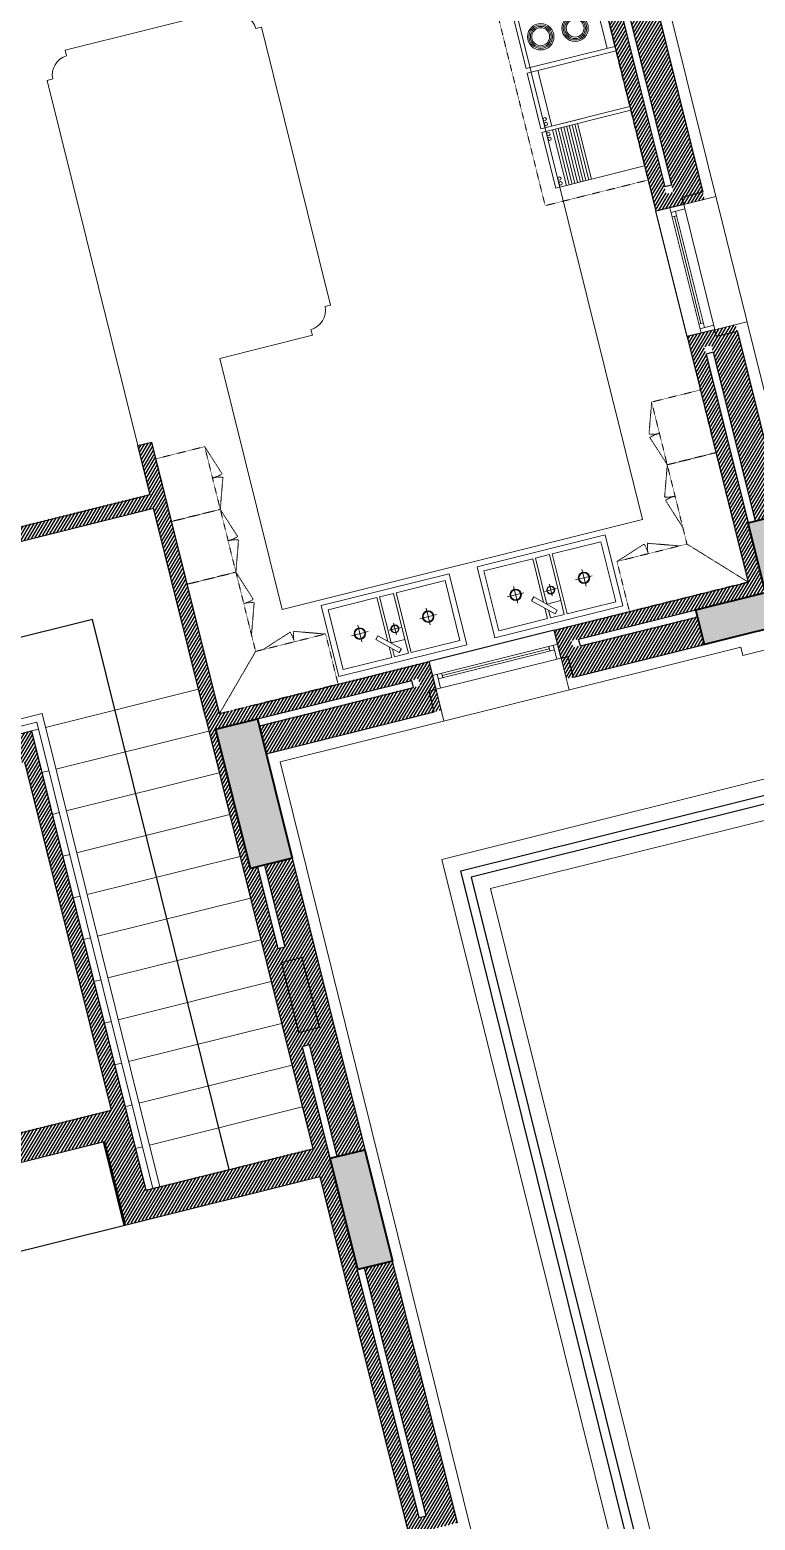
# Model space of a CAD drawing. Header units: inches. Extents: x -207898 to 3408902, y 497526 to 4632928.
# Drawn here: x 3391442 to 3396501, y 4600248 to 4610638 of the extents above; entities that cross this region are included whole.
import ezdxf

# ---------------------------------------------------------------- set-up
doc = ezdxf.new("R2010")
doc.units = ezdxf.units.IN
doc.header["$MEASUREMENT"] = 0
doc.linetypes.add('xref grd floor$0$HIDDEN', pattern=[0.375, 0.25, -0.125])
for name, color, linetype, lineweight in [('1', 1, 'Continuous', 50), ('xref grd floor$0$A-FLOR-FIXT', 8, 'Continuous', 9), ('xref grd floor$0$A-FLOR-HIDN', 252, 'xref grd floor$0$HIDDEN', 0), ('xref grd floor$0$A-FLOR-HRAL', 4, 'Continuous', 18), ('xref grd floor$0$A-FLOR-STRS', 2, 'Continuous', 18), ('xref grd floor$0$A-GLAZ', 134, 'Continuous', 18), ('xref grd floor$0$A-WALL-TILE', 8, 'Continuous', 9), ('xref grd floor$0$XREF-V2-GF_COLS$0$A-COLS', 5, 'Continuous', 40), ('xref grd floor$0$XREF-V2-GF_COLS$0$A-COLS-PATT', 253, 'Continuous', 20)]:
    doc.layers.add(name, color=color, linetype=linetype, lineweight=lineweight)
for name, color, linetype in [('xref grd floor$0$A-ANNO-ARRW', 1, 'Continuous'), ('xref grd floor$0$A-CURB-LINE', 253, 'Continuous'), ('xref grd floor$0$A-WALL', 7, 'Continuous'), ('xref grd floor$0$CQ Wall hatch_CHB', 8, 'Continuous')]:
    doc.layers.add(name, color=color, linetype=linetype)
pattern_1 = [(45, (20869.716, 76050.643), (-13.258252, 13.258252), [])]

# ---------------------------------------------------------------- blocks, each defined once
blk = doc.blocks.new('xref grd floor$0$XREF-V2-GF_COLS')
at = {"layer": 'xref grd floor$0$XREF-V2-GF_COLS$0$A-COLS-PATT'}
for points in [[(287784, 493791), (287299, 493670), (287359, 493427), (288087, 493608), (287906, 494336), (287663, 494276)], [(284483, 491939), (284192, 491867), (283951, 492837), (284242, 492909)], [(284989, 489906), (285182, 489130), (284940, 489070), (284747, 489846)]]:
    blk.add_hatch(color=256, dxfattribs=at).paths.add_polyline_path(points)
at = {"layer": 'xref grd floor$0$XREF-V2-GF_COLS$0$A-COLS'}
for points in [[(287663, 494276), (287906, 494336), (288087, 493608), (287359, 493427), (287299, 493670), (287784, 493791), (287663, 494276)], [(287663, 494276), (287906, 494336), (288087, 493608), (287359, 493427), (287299, 493670), (287784, 493791), (287663, 494276)], [(284483, 491939), (284192, 491867), (283951, 492837), (284242, 492909)], [(284483, 491939), (284192, 491867), (283951, 492837), (284242, 492909)], [(285182, 489130), (284940, 489070), (284747, 489846), (284989, 489906)], [(285182, 489130), (284940, 489070), (284747, 489846), (284989, 489906)]]:
    blk.add_lwpolyline(points, close=True, dxfattribs=at)
blk = doc.blocks.new('xref grd floor$0$hot')
at = {"lineweight": 0}
for p, q in [((81590, 28842), (81590, 29481)), ((81590, 29425), (82390, 29425)), ((82390, 28842), (82390, 29481)), ((82823, 28842), (82823, 29130)), ((82849, 29130), (82849, 28842)), ((82849, 29099), (83249, 29099)), ((82849, 29079), (83249, 29079)), ((82849, 29059), (83249, 29059)), ((82849, 29039), (83249, 29039)), ((82849, 29019), (83249, 29019)), ((82849, 28999), (83249, 28999)), ((82423, 28919), (82823, 28919)), ((82849, 28979), (83249, 28979)), ((82849, 28959), (83249, 28959)), ((82849, 28939), (83249, 28939)), ((82849, 28919), (83249, 28919)), ((81590, 28842), (82390, 28842)), ((82423, 28842), (82823, 28842)), ((82889, 28842), (83249, 28842))]:
    blk.add_line(p, q, dxfattribs=at)
for points in [[(81590, 29481), (82390, 29481)], [(82423, 29481), (82423, 28842), (82823, 28842), (82823, 29481)], [(82423, 29481), (82823, 29481)], [(82849, 29481), (82849, 28842), (83249, 28842), (83249, 29481)], [(82849, 29481), (83249, 29481)]]:
    blk.add_lwpolyline(points, dxfattribs=at)
for centre, radius in [((81780, 29242), 92.3), ((81780, 29242), 82.3), ((81780, 29242), 72.3), ((81780, 29242), 62.3), ((82200, 29242), 92.3), ((82200, 29242), 82.3), ((82200, 29242), 72.3), ((82200, 29242), 62.3), ((81780, 28995), 92.3), ((81780, 28995), 82.3), ((81780, 28995), 72.3), ((81780, 28995), 62.3), ((82200, 28995), 92.3), ((82200, 28995), 82.3), ((82200, 28995), 72.3), ((82200, 28995), 62.3), ((82765, 28883), 11.8), ((82799, 28883), 11.8), ((82871, 28883), 11.8), ((82905, 28883), 11.8), ((83191, 28883), 11.8), ((83225, 28883), 11.8)]:
    blk.add_circle(centre, radius, dxfattribs=at)
blk = doc.blocks.new('xref grd floor$0$JK')
at = {"lineweight": 0}
for p, q in [((14604.9, 21380.9), (14604.9, 21392.9)), ((14654, 21380.9), (14654, 21392.9)), ((14716.9, 21380.9), (14716.9, 21392.9)), ((14766, 21380.9), (14766, 21392.9)), ((14610.9, 21386.9), (14598.9, 21386.9)), ((14633.7, 21384.2), (14625.3, 21384.2)), ((14629.5, 21380), (14629.5, 21388.4)), ((14648, 21386.9), (14660, 21386.9)), ((14722.9, 21386.9), (14710.9, 21386.9)), ((14745.7, 21384.2), (14737.3, 21384.2)), ((14741.5, 21380), (14741.5, 21388.4)), ((14760, 21386.9), (14772, 21386.9))]:
    blk.add_line(p, q, dxfattribs=at)
for points in [[(14583.5, 21412.4), (14675.5, 21412.4), (14675.5, 21361.4), (14583.5, 21361.4), (14583.5, 21412.4)], [(14695.5, 21412.4), (14787.5, 21412.4), (14787.5, 21361.4), (14695.5, 21361.4), (14695.5, 21412.4)], [(14622.5, 21377.1), (14622.5, 21408.4), (14587.5, 21408.4), (14587.5, 21365.4), (14622.5, 21365.4), (14622.5, 21373)], [(14734.5, 21377.1), (14734.5, 21408.4), (14699.5, 21408.4), (14699.5, 21365.4), (14734.5, 21365.4), (14734.5, 21373)], [(14614.7, 21380.2), (14616.8, 21382.4), (14630.5, 21369.6), (14628.4, 21367.4), (14614.7, 21380.2)], [(14726.7, 21380.2), (14728.8, 21382.4), (14742.5, 21369.6), (14740.4, 21367.4), (14726.7, 21380.2)], [(14624.5, 21371.1), (14624.5, 21365.4), (14634.5, 21365.4), (14634.5, 21375.4), (14624.5, 21375.4), (14624.5, 21375.2)], [(14736.5, 21371.1), (14736.5, 21365.4), (14746.5, 21365.4), (14746.5, 21375.4), (14736.5, 21375.4), (14736.5, 21375.2)]]:
    blk.add_lwpolyline(points, dxfattribs=at)
for points in [[(14624.5, 21408.4), (14634.5, 21408.4), (14634.5, 21375.4), (14624.5, 21375.4)], [(14636.5, 21408.4), (14671.5, 21408.4), (14671.5, 21365.4), (14636.5, 21365.4)], [(14736.5, 21408.4), (14746.5, 21408.4), (14746.5, 21375.4), (14736.5, 21375.4)], [(14748.5, 21408.4), (14783.5, 21408.4), (14783.5, 21365.4), (14748.5, 21365.4)]]:
    blk.add_lwpolyline(points, close=True, dxfattribs=at)
for centre, radius in [((14604.9, 21386.9), 4), ((14604.9, 21386.9), 3.5), ((14629.5, 21384.2), 2.8), ((14629.5, 21384.2), 2.45), ((14654, 21386.9), 4), ((14654, 21386.9), 3.5), ((14716.9, 21386.9), 4), ((14716.9, 21386.9), 3.5), ((14741.5, 21384.2), 2.8), ((14741.5, 21384.2), 2.45), ((14766, 21386.9), 4), ((14766, 21386.9), 3.5)]:
    blk.add_circle(centre, radius, dxfattribs=at)
blk = doc.blocks.new('xref grd floor$0$stonecladding')
at = {"layer": 'xref grd floor$0$A-WALL-TILE'}
for p, q in [((43060, 34146, 0), (43060, 26836, 0)), ((39160, 26246, 0), (39160, 16186, 0)), ((39160, 26246, 0), (42470, 26246, 0)), ((42470, 26246, 0), (42470, 26186, 0)), ((43120, 26186, 0), (42470, 26186, 0))]:
    blk.add_line(p, q, dxfattribs=at)
blk = doc.blocks.new('mak ground floor plan')
at = {"layer": 'xref grd floor$0$CQ Wall hatch_CHB'}
h = blk.add_hatch(dxfattribs=at)
h.set_pattern_fill('ANSI31,_O', color=8, scale=150)
h.set_pattern_definition(pattern_1)
h.paths.add_polyline_path([(59700, 94701), (59600, 94701), (59600, 92077), (58300, 92077), (58250, 92076), (58250, 91976), (58300, 91976), (58300, 91727), (59200, 91727), (59200, 91927), (58400, 91927), (58400, 91977), (59200, 91977), (59200, 91977), (59700, 91977), (59700, 92477)])
h.paths.add_polyline_path([(59600, 96801), (59700, 96801), (59700, 98732), (59700, 98732), (59700, 99532), (59700, 100337), (59750, 100337), (59750, 99532), (59950, 99532), (59950, 101627), (59750, 101627), (59750, 101037), (59700, 101037), (59700, 101627), (59650, 101627), (59650, 102627), (59950, 102627), (61107, 102627), (61107, 102577), (59950, 102577), (59950, 102377), (61207, 102377), (61207, 102727), (59700, 102727), (59700, 104677), (59600, 104677), (59600, 104327), (57150, 104327), (57150, 104427), (56050, 104427), (56050, 105427), (57150, 105427), (57150, 107827), (56150, 107827), (56150, 108359), (55950, 108359), (55950, 107142), (56050, 107142), (56050, 107727), (57050, 107727), (57050, 105527), (56050, 105527), (56050, 106142), (55950, 106142), (55950, 104177), (56050, 104177), (56050, 104227), (59600, 104227), (59600, 102727), (59600, 99627), (58400, 99627), (58400, 102927), (56050, 102927), (56050, 103227), (55950, 103227), (55950, 102239), (56050, 102239), (56050, 102303), (56900, 102303), (56900, 102109), (57000, 102109), (57000, 102727), (58300, 102727), (58300, 100227), (57000, 100227), (57000, 101159), (56900, 101159), (56900, 101037), (56050, 101037), (56050, 101339), (55950, 101339), (55950, 100227), (54975, 100227), (54975, 100027), (55125, 100027), (55125, 99427), (55325, 99427), (55325, 100027), (58200, 100027), (58200, 99427), (59600, 99427)])
h = blk.add_hatch(dxfattribs=at)
h.set_pattern_fill('ANSI31,_O', color=8, scale=150)
h.set_pattern_definition(pattern_1)
h.paths.add_polyline_path([(63850, 107694), (63500, 107694), (63500, 105389), (63850, 105389)])
h.paths.add_polyline_path([(63650, 105489), (63600, 105489), (63600, 107594), (63650, 107594)], flags=16)
h = blk.add_hatch(dxfattribs=at)
h.set_pattern_fill('ANSI31,_O', color=8, scale=150)
h.set_pattern_definition(pattern_1)
h.paths.add_polyline_path([(63100, 102577), (62207, 102577), (62207, 102627), (63100, 102627), (63600, 102627), (63600, 103127), (63600, 104389), (63650, 104389), (63650, 103127), (63850, 103127), (63850, 104489), (63500, 104489), (63500, 102727), (62107, 102727), (62107, 102377), (63100, 102377)])
h = blk.add_hatch(dxfattribs=at)
h.set_pattern_fill('ANSI31,_O', color=8, scale=150)
h.set_pattern_definition(pattern_1)
h.paths.add_polyline_path([(59700, 94701), (59600, 94701), (59600, 92077), (58300, 92077), (58300, 91727), (59200, 91727), (59200, 91927), (58400, 91927), (58400, 91977), (59200, 91977), (59200, 91977), (59700, 91977), (59700, 92477)])
h.paths.add_polyline_path([(59600, 96801), (59700, 96801), (59700, 98732), (59700, 98732), (59700, 99427), (59600, 99427)])
h = blk.add_hatch(dxfattribs=at)
h.set_pattern_fill('ANSI31,_O', color=8, scale=150)
h.set_pattern_definition(pattern_1)
h.paths.add_polyline_path([(59950, 94651), (59750, 94651), (59700, 94652), (59700, 94552), (59750, 94552), (59750, 92477), (59950, 92477)])
h.paths.add_polyline_path([(59700, 96851), (59950, 96851), (59950, 98732), (59750, 98732), (59750, 96952), (59700, 96952)])
blk.add_line((58200, 99426, 0), (58200, 100026, 0))
blk.add_line((58200, 99426, 0), (58200, 100026, 0))
blk.add_line((58200, 99426, 0), (58200, 100026, 0))
at = {"layer": 'xref grd floor$0$A-ANNO-ARRW', "linetype": 'Continuous', "ltscale": 100}
for p, q in [((59000, 103576), (56900, 103576)), ((59000, 103576), (56900, 103576)), ((59000, 103576), (56900, 103576)), ((59000, 99626, 0), (59000, 103576)), ((59000, 99626, 0), (59000, 103576)), ((59000, 99626, 0), (59000, 103576))]:
    blk.add_line(p, q, dxfattribs=at)
at = {"layer": 'xref grd floor$0$A-CURB-LINE', "elevation": 0}
for points in [[(63930, 110086), (65030, 110086), (65030, 101196), (61130, 101196), (61130, 92346), (60030, 92346)], [(63930, 110086), (65030, 110086), (65030, 101196), (61130, 101196), (61130, 92346), (60030, 92346)], [(63930, 110086), (65030, 110086), (65030, 101196), (61130, 101196), (61130, 92346), (60030, 92346)], [(60030, 92406), (61070, 92406), (61070, 101256), (64970, 101256), (64970, 110026), (63930, 110026)], [(60030, 92406), (61070, 92406), (61070, 101256), (64970, 101256), (64970, 110026), (63930, 110026)], [(60030, 92406), (61070, 92406), (61070, 101256), (64970, 101256), (64970, 110026), (63930, 110026)]]:
    blk.add_lwpolyline(points, dxfattribs=at)
at = {"layer": 'xref grd floor$0$A-FLOR-FIXT', "lineweight": 0, "elevation": 0}
blk.add_lwpolyline([(59600, 104676), (59600, 107300), (59640, 107300, -0.385315), (59773, 107433), (59773, 107474), (60966, 107474), (60966, 107433, -0.385315), (61100, 107300), (61140, 107300), (61140, 105302), (61100, 105302, -0.385315), (60966, 105169), (60966, 105129), (60300, 105129), (60300, 103326), (62890, 103326), (62890, 109756), (61650, 109756), (61650, 110356)], format="xyb", dxfattribs=at)
blk.add_lwpolyline([(59600, 104676), (59600, 107300), (59640, 107300, -0.385315), (59773, 107433), (59773, 107474), (60966, 107474), (60966, 107433, -0.385315), (61100, 107300), (61140, 107300), (61140, 105302), (61100, 105302, -0.385315), (60966, 105169), (60966, 105129), (60300, 105129), (60300, 103326), (62890, 103326), (62890, 109756), (61650, 109756), (61650, 110356)], format="xyb", dxfattribs=at)
blk.add_lwpolyline([(59600, 104676), (59600, 107300), (59640, 107300, -0.385315), (59773, 107433), (59773, 107474), (60966, 107474), (60966, 107433, -0.385315), (61100, 107300), (61140, 107300), (61140, 105302), (61100, 105302, -0.385315), (60966, 105169), (60966, 105129), (60300, 105129), (60300, 103326), (62890, 103326), (62890, 109756), (61650, 109756), (61650, 110356)], format="xyb", dxfattribs=at)
at = {"layer": 'xref grd floor$0$A-FLOR-FIXT', "color": 8, "linetype": 'xref grd floor$0$HIDDEN', "lineweight": 0, "ltscale": 0.2}
blk.add_lwpolyline([(62760, 107474), (63499, 107474), (63499, 105614), (62760, 105614)], close=True, dxfattribs=at)
blk.add_lwpolyline([(62760, 107474), (63499, 107474), (63499, 105614), (62760, 105614)], close=True, dxfattribs=at)
blk.add_lwpolyline([(62760, 107474), (63499, 107474), (63499, 105614), (62760, 105614)], close=True, dxfattribs=at)
at = {"layer": 'xref grd floor$0$A-FLOR-HIDN', "lineweight": 0, "ltscale": 0.2}
for p, q in [((60050, 104557, 0), (60122, 104344, 0)), ((60050, 104557, 0), (60122, 104344, 0)), ((60050, 104557, 0), (60122, 104344, 0)), ((60050, 104107, 0), (60122, 104320, 0)), ((60050, 104107, 0), (60122, 104320, 0)), ((60050, 104107, 0), (60122, 104320, 0)), ((60050, 104106, 0), (60122, 103893, 0)), ((60050, 104106, 0), (60122, 103893, 0)), ((60050, 104106, 0), (60122, 103893, 0)), ((63150, 104106, 0), (63078, 103893, 0)), ((63150, 104106, 0), (63078, 103893, 0)), ((63150, 104106, 0), (63078, 103893, 0)), ((60050, 103656, 0), (60122, 103869, 0)), ((60050, 103656, 0), (60122, 103869, 0)), ((60050, 103656, 0), (60122, 103869, 0)), ((63150, 103656, 0), (63078, 103869, 0)), ((63150, 103656, 0), (63078, 103869, 0)), ((63150, 103656, 0), (63078, 103869, 0)), ((60050, 103655, 0), (60122, 103442, 0)), ((60050, 103655, 0), (60122, 103442, 0)), ((60050, 103655, 0), (60122, 103442, 0)), ((63150, 103655, 0), (63078, 103442, 0)), ((63150, 103655, 0), (63078, 103442, 0)), ((63150, 103655, 0), (63078, 103442, 0)), ((60050, 103205, 0), (60122, 103418, 0)), ((60050, 103205, 0), (60122, 103418, 0)), ((60050, 103205, 0), (60122, 103418, 0)), ((63150, 103205, 0), (63078, 103418, 0)), ((63150, 103205, 0), (63078, 103418, 0)), ((63150, 103205, 0), (63078, 103418, 0)), ((60103, 103086, 0), (60316, 103158, 0)), ((60103, 103086, 0), (60316, 103158, 0)), ((60103, 103086, 0), (60316, 103158, 0)), ((60553, 103086, 0), (60340, 103158, 0)), ((60553, 103086, 0), (60340, 103158, 0)), ((60553, 103086, 0), (60340, 103158, 0)), ((62647, 103086, 0), (62860, 103158, 0)), ((62647, 103086, 0), (62860, 103158, 0)), ((62647, 103086, 0), (62860, 103158, 0)), ((63097, 103086, 0), (62883, 103158, 0)), ((63097, 103086, 0), (62883, 103158, 0)), ((63097, 103086, 0), (62883, 103158, 0))]:
    blk.add_line(p, q, dxfattribs=at)
at = {"layer": 'xref grd floor$0$A-FLOR-HIDN', "lineweight": 0, "ltscale": 0.2, "elevation": 0}
for points in [[(59700, 104106), (60050, 104106), (60050, 103656), (59700, 103656), (59700, 104557)], [(59700, 104557), (60050, 104557), (60050, 104107), (59700, 104107)], [(59700, 104106), (60050, 104106), (60050, 103656), (59700, 103656), (59700, 104557)], [(59700, 104557), (60050, 104557), (60050, 104107), (59700, 104107)], [(59700, 104106), (60050, 104106), (60050, 103656), (59700, 103656), (59700, 104557)], [(59700, 104557), (60050, 104557), (60050, 104107), (59700, 104107)], [(63500, 104106), (63150, 104106), (63150, 103656), (63500, 103656), (63500, 104107)], [(63500, 104106), (63150, 104106), (63150, 103656), (63500, 103656), (63500, 104107)], [(63500, 104106), (63150, 104106), (63150, 103656), (63500, 103656), (63500, 104107)], [(59700, 103655), (60050, 103655), (60050, 103086), (59700, 102726), (59700, 103656)], [(59700, 103655), (60050, 103655), (60050, 103086), (59700, 102726), (59700, 103656)], [(59700, 103655), (60050, 103655), (60050, 103086), (59700, 102726), (59700, 103656)], [(63500, 103655), (63150, 103655), (63150, 103086), (63500, 102726), (63500, 103656)], [(63500, 103655), (63150, 103655), (63150, 103086), (63500, 102726), (63500, 103656)], [(63500, 103655), (63150, 103655), (63150, 103086), (63500, 102726), (63500, 103656)]]:
    blk.add_lwpolyline(points, dxfattribs=at)
blk.add_lwpolyline([(59700, 102726), (60050, 103086), (60553, 103086), (60553, 102726)], close=True, dxfattribs=at)
blk.add_lwpolyline([(59700, 102726), (60050, 103086), (60553, 103086), (60553, 102726)], close=True, dxfattribs=at)
blk.add_lwpolyline([(59700, 102726), (60050, 103086), (60553, 103086), (60553, 102726)], close=True, dxfattribs=at)
at = {"layer": 'xref grd floor$0$A-FLOR-HIDN', "lineweight": 0, "ltscale": 0.2}
blk.add_lwpolyline([(63500, 102726), (63150, 103086), (62647, 103086), (62647, 102726)], close=True, dxfattribs=at)
blk.add_lwpolyline([(63500, 102726), (63150, 103086), (62647, 103086), (62647, 102726)], close=True, dxfattribs=at)
blk.add_lwpolyline([(63500, 102726), (63150, 103086), (62647, 103086), (62647, 102726)], close=True, dxfattribs=at)
for centre, start, end in [((60050, 104557, 0), 270, 288.6389), ((60050, 104557, 0), 270, 288.6389), ((60050, 104557, 0), 270, 288.6389), ((60050, 104107, 0), 71.3611, 90), ((60050, 104107, 0), 71.3611, 90), ((60050, 104107, 0), 71.3611, 90), ((60050, 104106, 0), 270, 288.6389), ((60050, 104106, 0), 270, 288.6389), ((60050, 104106, 0), 270, 288.6389), ((63150, 104106, 0), 251.3611, 270), ((63150, 104106, 0), 251.3611, 270), ((63150, 104106, 0), 251.3611, 270), ((60050, 103656, 0), 71.3611, 90), ((60050, 103656, 0), 71.3611, 90), ((60050, 103656, 0), 71.3611, 90), ((63150, 103656, 0), 90, 108.6389), ((63150, 103656, 0), 90, 108.6389), ((63150, 103656, 0), 90, 108.6389), ((60050, 103655, 0), 270, 288.6389), ((60050, 103655, 0), 270, 288.6389), ((60050, 103655, 0), 270, 288.6389), ((60050, 103205, 0), 71.3611, 90), ((60050, 103205, 0), 71.3611, 90), ((60050, 103205, 0), 71.3611, 90), ((63150, 103655, 0), 251.3611, 270), ((63150, 103655, 0), 251.3611, 270), ((63150, 103655, 0), 251.3611, 270), ((63150, 103205, 0), 90, 108.6389), ((63150, 103205, 0), 90, 108.6389), ((63150, 103205, 0), 90, 108.6389), ((60103, 103086, 0), 360, 18.6389), ((60103, 103086, 0), 360, 18.6389), ((60103, 103086, 0), 360, 18.6389), ((60553, 103086, 0), 161.3611, 180), ((60553, 103086, 0), 161.3611, 180), ((60553, 103086, 0), 161.3611, 180), ((62647, 103086, 0), 360, 18.6389), ((62647, 103086, 0), 360, 18.6389), ((62647, 103086, 0), 360, 18.6389), ((63097, 103086, 0), 161.3611, 180), ((63097, 103086, 0), 161.3611, 180), ((63097, 103086, 0), 161.3611, 180)]:
    blk.add_arc(centre, 225, start, end, dxfattribs=at)
at = {"layer": 'xref grd floor$0$A-FLOR-HRAL'}
for p, q in [((56850, 103026), (58500, 103026)), ((56850, 103026), (58500, 103026)), ((56850, 103026), (58500, 103026)), ((56900, 102976), (58450, 102976)), ((56900, 102976), (58450, 102976)), ((56900, 102976), (58450, 102976)), ((58450, 102976), (58450, 99626, 0)), ((58450, 102976), (58450, 99626, 0)), ((58450, 102976), (58450, 99626, 0)), ((58500, 103026), (58500, 99626, 0)), ((58500, 103026), (58500, 99626, 0)), ((58500, 103026), (58500, 99626, 0))]:
    blk.add_line(p, q, dxfattribs=at)
at = {"layer": 'xref grd floor$0$A-FLOR-STRS'}
for p, q in [((58400, 102926), (58450, 102926)), ((58400, 102926), (58450, 102926)), ((58400, 102926), (58450, 102926)), ((58500, 102926), (59600, 102926)), ((58500, 102926), (59600, 102926)), ((58500, 102926), (59600, 102926)), ((58400, 102626), (58450, 102626)), ((58400, 102626), (58450, 102626)), ((58400, 102626), (58450, 102626)), ((58500, 102626), (59600, 102626)), ((58500, 102626), (59600, 102626)), ((58500, 102626), (59600, 102626)), ((58400, 102326), (58450, 102326)), ((58400, 102326), (58450, 102326)), ((58400, 102326), (58450, 102326)), ((58500, 102326), (59600, 102326)), ((58500, 102326), (59600, 102326)), ((58500, 102326), (59600, 102326)), ((58400, 102026), (58450, 102026)), ((58400, 102026), (58450, 102026)), ((58400, 102026), (58450, 102026)), ((58500, 102026), (59600, 102026)), ((58500, 102026), (59600, 102026)), ((58500, 102026), (59600, 102026)), ((58400, 101726), (58450, 101726)), ((58400, 101726), (58450, 101726)), ((58400, 101726), (58450, 101726)), ((58500, 101726), (59600, 101726)), ((58500, 101726), (59600, 101726)), ((58500, 101726), (59600, 101726)), ((58400, 101426), (58450, 101426)), ((58400, 101426), (58450, 101426)), ((58400, 101426), (58450, 101426)), ((58500, 101426), (59600, 101426)), ((58500, 101426), (59600, 101426)), ((58500, 101426), (59600, 101426)), ((58400, 101126), (58450, 101126)), ((58400, 101126), (58450, 101126)), ((58400, 101126), (58450, 101126)), ((58500, 101126), (59600, 101126)), ((58500, 101126), (59600, 101126)), ((58500, 101126), (59600, 101126)), ((58400, 100826), (58450, 100826)), ((58400, 100826), (58450, 100826)), ((58400, 100826), (58450, 100826)), ((58500, 100826), (59600, 100826)), ((58500, 100826), (59600, 100826)), ((58500, 100826), (59600, 100826)), ((58400, 100526), (58450, 100526)), ((58400, 100526), (58450, 100526)), ((58400, 100526), (58450, 100526)), ((58500, 100526), (59600, 100526)), ((58500, 100526), (59600, 100526)), ((58500, 100526), (59600, 100526)), ((58400, 100226), (58450, 100226)), ((58400, 100226), (58450, 100226)), ((58400, 100226), (58450, 100226)), ((58500, 100226), (59600, 100226)), ((58500, 100226), (59600, 100226)), ((58500, 100226), (59600, 100226)), ((58400, 99926, 0), (58450, 99926, 0)), ((58400, 99926, 0), (58450, 99926, 0)), ((58400, 99926, 0), (58450, 99926, 0)), ((58500, 99926, 0), (59600, 99926, 0)), ((58500, 99926, 0), (59600, 99926, 0)), ((58500, 99926, 0), (59600, 99926, 0))]:
    blk.add_line(p, q, dxfattribs=at)
at = {"layer": 'xref grd floor$0$A-GLAZ'}
for p, q in [((63600, 104489, 0), (63600, 105389, 0)), ((63600, 104489, 0), (63600, 105389, 0)), ((63600, 104489, 0), (63600, 105389, 0)), ((63600, 105356, 0), (63700, 105356, 0)), ((63600, 105356, 0), (63700, 105356, 0)), ((63600, 105356, 0), (63700, 105356, 0)), ((63632, 104521, 0), (63632, 105356, 0)), ((63632, 104521, 0), (63632, 105356, 0)), ((63632, 104521, 0), (63632, 105356, 0)), ((63700, 104489, 0), (63700, 105389, 0)), ((63700, 104489, 0), (63700, 105389, 0)), ((63700, 104489, 0), (63700, 105389, 0)), ((63600, 105324, 0), (63632, 105324, 0)), ((63600, 105324, 0), (63632, 105324, 0)), ((63600, 105324, 0), (63632, 105324, 0)), ((63616, 104554, 0), (63616, 105324, 0)), ((63616, 104554, 0), (63616, 105324, 0)), ((63616, 104554, 0), (63616, 105324, 0)), ((63600, 104554, 0), (63632, 104554, 0)), ((63600, 104554, 0), (63632, 104554, 0)), ((63600, 104554, 0), (63632, 104554, 0)), ((63600, 104521, 0), (63700, 104521, 0)), ((63600, 104521, 0), (63700, 104521, 0)), ((63600, 104521, 0), (63700, 104521, 0)), ((62107, 102626, 0), (61207, 102626, 0)), ((62107, 102626, 0), (61207, 102626, 0)), ((62107, 102626, 0), (61207, 102626, 0)), ((61240, 102626, 0), (61240, 102526, 0)), ((61240, 102626, 0), (61240, 102526, 0)), ((61240, 102626, 0), (61240, 102526, 0)), ((62075, 102594, 0), (61240, 102594, 0)), ((62075, 102594, 0), (61240, 102594, 0)), ((62075, 102594, 0), (61240, 102594, 0)), ((61272, 102626, 0), (61272, 102594, 0)), ((61272, 102626, 0), (61272, 102594, 0)), ((61272, 102626, 0), (61272, 102594, 0)), ((62042, 102610, 0), (61272, 102610, 0)), ((62042, 102610, 0), (61272, 102610, 0)), ((62042, 102610, 0), (61272, 102610, 0)), ((62042, 102626, 0), (62042, 102594, 0)), ((62042, 102626, 0), (62042, 102594, 0)), ((62042, 102626, 0), (62042, 102594, 0)), ((62075, 102626, 0), (62075, 102526, 0)), ((62075, 102626, 0), (62075, 102526, 0)), ((62075, 102626, 0), (62075, 102526, 0)), ((62107, 102526, 0), (61207, 102526, 0)), ((62107, 102526, 0), (61207, 102526, 0)), ((62107, 102526, 0), (61207, 102526, 0))]:
    blk.add_line(p, q, dxfattribs=at)
at = {"layer": 'xref grd floor$0$A-WALL'}
for p, q in [((63500, 107694, 0), (63500, 105389, 0)), ((63500, 107694, 0), (63500, 105389, 0)), ((63500, 107694, 0), (63500, 105389, 0)), ((63850, 107644, 0), (63850, 105439, 0)), ((63850, 107644, 0), (63850, 105439, 0)), ((63850, 107644, 0), (63850, 105439, 0)), ((63700, 105389, 0), (63500, 105389, 0)), ((63700, 105389, 0), (63500, 105389, 0)), ((63700, 105389, 0), (63500, 105389, 0)), ((63700, 105389, 0), (63700, 105439, 0)), ((63850, 105439, 0), (63700, 105439, 0)), ((63700, 105389, 0), (63700, 105439, 0)), ((63850, 105439, 0), (63700, 105439, 0)), ((63700, 105389, 0), (63700, 105439, 0)), ((63850, 105439, 0), (63700, 105439, 0)), ((59600, 104676, 0), (59700, 104676, 0)), ((59600, 104326, 0), (59600, 104676, 0)), ((59600, 104676, 0), (59700, 104676, 0)), ((59600, 104326, 0), (59600, 104676, 0)), ((59600, 104676, 0), (59700, 104676, 0)), ((59600, 104326, 0), (59600, 104676, 0)), ((59700, 102726, 0), (59700, 104676, 0)), ((59700, 102726, 0), (59700, 104676, 0)), ((59700, 102726, 0), (59700, 104676, 0)), ((63500, 104489, 0), (63500, 102726, 0)), ((63700, 104489, 0), (63500, 104489, 0)), ((63500, 104489, 0), (63500, 102726, 0)), ((63700, 104489, 0), (63500, 104489, 0)), ((63500, 104489, 0), (63500, 102726, 0)), ((63700, 104489, 0), (63500, 104489, 0)), ((63700, 104439, 0), (63700, 104489, 0)), ((63700, 104439, 0), (63700, 104489, 0)), ((63700, 104439, 0), (63700, 104489, 0)), ((63850, 104439, 0), (63700, 104439, 0)), ((63850, 104439, 0), (63700, 104439, 0)), ((63850, 104439, 0), (63700, 104439, 0)), ((63850, 104439, 0), (63850, 103126, 0)), ((63850, 104439, 0), (63850, 103126, 0)), ((63850, 104439, 0), (63850, 103126, 0)), ((57150, 104326, 0), (59600, 104326, 0)), ((57150, 104326, 0), (59600, 104326, 0)), ((57150, 104326, 0), (59600, 104326, 0)), ((56050, 104226, 0), (59600, 104226, 0)), ((56050, 104226, 0), (59600, 104226, 0)), ((56050, 104226, 0), (59600, 104226, 0)), ((59600, 102726, 0), (59600, 104226, 0)), ((59600, 102726, 0), (59600, 104226, 0)), ((59600, 102726, 0), (59600, 104226, 0)), ((56050, 102926, 0), (58400, 102926, 0)), ((56050, 102926, 0), (58400, 102926, 0)), ((56050, 102926, 0), (58400, 102926, 0)), ((58400, 102926, 0), (58400, 99626, 0)), ((58400, 102926, 0), (58400, 99626, 0)), ((58400, 102926, 0), (58400, 99626, 0)), ((58300, 102726), (58300, 100226)), ((58300, 102726), (58300, 100226)), ((58300, 102726), (58300, 100226)), ((59600, 102726, 0), (59600, 99626, 0)), ((59600, 102726, 0), (59600, 99626, 0)), ((59600, 102726, 0), (59600, 99626, 0)), ((59950, 102726, 0), (61207, 102726, 0)), ((59950, 102726, 0), (61207, 102726, 0)), ((59950, 102726, 0), (61207, 102726, 0)), ((61207, 102526, 0), (61207, 102726, 0)), ((61207, 102526, 0), (61207, 102726, 0)), ((61207, 102526, 0), (61207, 102726, 0)), ((62107, 102726, 0), (63500, 102726, 0)), ((62107, 102526, 0), (62107, 102726, 0)), ((62107, 102726, 0), (63500, 102726, 0)), ((62107, 102526, 0), (62107, 102726, 0)), ((62107, 102726, 0), (63500, 102726, 0)), ((62107, 102526, 0), (62107, 102726, 0)), ((61157, 102526, 0), (61207, 102526, 0)), ((61157, 102376, 0), (61157, 102526, 0)), ((61157, 102526, 0), (61207, 102526, 0)), ((61157, 102376, 0), (61157, 102526, 0)), ((61157, 102526, 0), (61207, 102526, 0)), ((61157, 102376, 0), (61157, 102526, 0)), ((62107, 102526, 0), (62157, 102526, 0)), ((62107, 102526, 0), (62157, 102526, 0)), ((62107, 102526, 0), (62157, 102526, 0)), ((62157, 102376, 0), (62157, 102526, 0)), ((62157, 102376, 0), (62157, 102526, 0)), ((62157, 102376, 0), (62157, 102526, 0)), ((59950, 102376, 0), (59950, 102375, 0)), ((59950, 102376, 0), (61157, 102376, 0)), ((59950, 102376, 0), (59950, 102375, 0)), ((59950, 102376, 0), (61157, 102376, 0)), ((59950, 102376, 0), (59950, 102375, 0)), ((59950, 102376, 0), (61157, 102376, 0)), ((62157, 102376, 0), (63100, 102376, 0)), ((62157, 102376, 0), (63100, 102376, 0)), ((62157, 102376, 0), (63100, 102376, 0)), ((59950, 101626, 0), (59950, 99532, 0)), ((59950, 101626, 0), (59950, 99532, 0)), ((59950, 101626, 0), (59950, 99532, 0)), ((57000, 100226), (58300, 100226)), ((57000, 100226), (58300, 100226)), ((57000, 100226), (58300, 100226)), ((57000, 100226), (58300, 100226)), ((57000, 100226), (58300, 100226)), ((57000, 100226), (58300, 100226)), ((55325, 100026, 0), (58200, 100026, 0)), ((55325, 100026, 0), (58200, 100026, 0)), ((55325, 100026, 0), (58200, 100026, 0)), ((58400, 99626, 0), (59600, 99626, 0)), ((58400, 99626, 0), (59600, 99626, 0)), ((58400, 99626, 0), (59600, 99626, 0)), ((58200, 99426, 0), (59600, 99426, 0)), ((58200, 99426, 0), (59600, 99426, 0)), ((58200, 99426, 0), (59600, 99426, 0)), ((59600, 99426, 0), (59600, 96851, 0)), ((59600, 99426, 0), (59600, 96851, 0)), ((59600, 99426, 0), (59600, 96851, 0)), ((59950, 96851, 0), (59950, 98732, 0)), ((59950, 96851, 0), (59950, 98732, 0)), ((59950, 96851, 0), (59950, 98732, 0))]:
    blk.add_line(p, q, dxfattribs=at)
at = {"layer": 'xref grd floor$0$A-WALL', "color": 1}
for p, q in [((63600, 107544, 0), (63600, 105539, 0)), ((63600, 107544, 0), (63600, 105539, 0)), ((63600, 107544, 0), (63600, 105539, 0)), ((63650, 107544, 0), (63650, 105539, 0)), ((63650, 107544, 0), (63650, 105539, 0)), ((63650, 107544, 0), (63650, 105539, 0)), ((63650, 105539, 0), (63600, 105539, 0)), ((63650, 105539, 0), (63600, 105539, 0)), ((63650, 105539, 0), (63600, 105539, 0)), ((63500, 104489, 0), (63500, 105389, 0)), ((63500, 104489, 0), (63500, 105389, 0)), ((63500, 104489, 0), (63500, 105389, 0)), ((63600, 104339, 0), (63600, 103126, 0)), ((63650, 104339, 0), (63600, 104339, 0)), ((63600, 104339, 0), (63600, 103126, 0)), ((63650, 104339, 0), (63600, 104339, 0)), ((63600, 104339, 0), (63600, 103126, 0)), ((63650, 104339, 0), (63600, 104339, 0)), ((63650, 104339, 0), (63650, 103126, 0)), ((63650, 104339, 0), (63650, 103126, 0)), ((63650, 104339, 0), (63650, 103126, 0)), ((62107, 102726, 0), (61207, 102726, 0)), ((62107, 102726, 0), (61207, 102726, 0)), ((62107, 102726, 0), (61207, 102726, 0)), ((59950, 102626, 0), (61057, 102626, 0)), ((59950, 102626, 0), (61057, 102626, 0)), ((59950, 102626, 0), (61057, 102626, 0)), ((59950, 102576, 0), (61057, 102576, 0)), ((59950, 102576, 0), (61057, 102576, 0)), ((59950, 102576, 0), (61057, 102576, 0)), ((61057, 102576, 0), (61057, 102626, 0)), ((61057, 102576, 0), (61057, 102626, 0)), ((61057, 102576, 0), (61057, 102626, 0)), ((62257, 102626, 0), (63100, 102626, 0)), ((62257, 102576, 0), (62257, 102626, 0)), ((62257, 102626, 0), (63100, 102626, 0)), ((62257, 102576, 0), (62257, 102626, 0)), ((62257, 102626, 0), (63100, 102626, 0)), ((62257, 102576, 0), (62257, 102626, 0)), ((62257, 102576, 0), (63100, 102576, 0)), ((62257, 102576, 0), (63100, 102576, 0)), ((62257, 102576, 0), (63100, 102576, 0)), ((59700, 101626, 0), (59700, 101036, 0)), ((59700, 101626, 0), (59700, 101036, 0)), ((59700, 101626, 0), (59700, 101036, 0)), ((59750, 101626, 0), (59750, 101036, 0)), ((59750, 101626, 0), (59750, 101036, 0)), ((59750, 101626, 0), (59750, 101036, 0)), ((59750, 101036, 0), (59700, 101036, 0)), ((59750, 101036, 0), (59700, 101036, 0)), ((59750, 101036, 0), (59700, 101036, 0)), ((59850, 100936, 0), (59700, 100936, 0)), ((59700, 100936, 0), (59700, 100436, 0)), ((59850, 100936, 0), (59700, 100936, 0)), ((59700, 100936, 0), (59700, 100436, 0)), ((59850, 100936, 0), (59700, 100936, 0)), ((59700, 100936, 0), (59700, 100436, 0)), ((59850, 100436, 0), (59850, 100936, 0)), ((59850, 100436, 0), (59850, 100936, 0)), ((59850, 100436, 0), (59850, 100936, 0)), ((59700, 100436, 0), (59850, 100436, 0)), ((59700, 100436, 0), (59850, 100436, 0)), ((59700, 100436, 0), (59850, 100436, 0)), ((59700, 100336, 0), (59700, 99532, 0)), ((59700, 100336, 0), (59750, 100336, 0)), ((59700, 100336, 0), (59700, 99532, 0)), ((59700, 100336, 0), (59750, 100336, 0)), ((59700, 100336, 0), (59700, 99532, 0)), ((59700, 100336, 0), (59750, 100336, 0)), ((59750, 100336, 0), (59750, 99532, 0)), ((59750, 100336, 0), (59750, 99532, 0)), ((59750, 100336, 0), (59750, 99532, 0)), ((55325, 99426, 0), (58200, 99426, 0)), ((55325, 99426, 0), (58200, 99426, 0)), ((55325, 99426, 0), (58200, 99426, 0)), ((59700, 96951, 0), (59700, 98732, 0)), ((59700, 96951, 0), (59700, 98732, 0)), ((59700, 96951, 0), (59700, 98732, 0)), ((59750, 96951, 0), (59750, 98732, 0)), ((59750, 96951, 0), (59750, 98732, 0)), ((59750, 96951, 0), (59750, 98732, 0)), ((59700, 96951, 0), (59750, 96951, 0)), ((59700, 96951, 0), (59750, 96951, 0)), ((59700, 96951, 0), (59750, 96951, 0))]:
    blk.add_line(p, q, dxfattribs=at)
at = {"layer": 'xref grd floor$0$A-WALL-TILE'}
for p, q in [((63700, 105389, 0), (63930, 105389, 0)), ((63700, 105389, 0), (63930, 105389, 0)), ((63700, 105389, 0), (63930, 105389, 0)), ((63930, 104489, 0), (63700, 104489, 0)), ((63930, 104489, 0), (63700, 104489, 0)), ((63930, 104489, 0), (63700, 104489, 0)), ((61207, 102296, 0), (61207, 102526, 0)), ((61207, 102296, 0), (61207, 102526, 0)), ((61207, 102296, 0), (61207, 102526, 0)), ((62107, 102526, 0), (62107, 102296, 0)), ((62107, 102526, 0), (62107, 102296, 0)), ((62107, 102526, 0), (62107, 102296, 0))]:
    blk.add_line(p, q, dxfattribs=at)
at = {"layer": 'xref grd floor$0$A-WALL-TILE', "color": 1, "elevation": 0}
for points in [[(60030, 92516), (60960, 92516), (60960, 101366), (64860, 101366), (64860, 109916), (63930, 109916)], [(60030, 92516), (60960, 92516), (60960, 101366), (64860, 101366), (64860, 109916), (63930, 109916)], [(60030, 92516), (60960, 92516), (60960, 101366), (64860, 101366), (64860, 109916), (63930, 109916)], [(63700, 101086), (61240, 101086), (61240, 92236)], [(63700, 101086), (61240, 101086), (61240, 92236)], [(63700, 101086), (61240, 101086), (61240, 92236)]]:
    blk.add_lwpolyline(points, dxfattribs=at)
at = {"rotation": 346.0285767170143}
blk.add_blockref('xref grd floor$0$XREF-V2-GF_COLS', (-334890, -307074, 0), dxfattribs=at)
blk.add_blockref('xref grd floor$0$XREF-V2-GF_COLS', (-334890, -307074, 0), dxfattribs=at)
blk.add_blockref('xref grd floor$0$XREF-V2-GF_COLS', (-334890, -307074, 0), dxfattribs=at)
at = {"layer": 'xref grd floor$0$A-FLOR-FIXT', "lineweight": 0, "rotation": 269.9999779791261}
blk.add_blockref('xref grd floor$0$hot', (34019, 188964), dxfattribs=at)
blk.add_blockref('xref grd floor$0$hot', (34019, 188964), dxfattribs=at)
blk.add_blockref('xref grd floor$0$hot', (34019, 188964), dxfattribs=at)
at = {"layer": 'xref grd floor$0$A-FLOR-FIXT', "lineweight": 0, "xscale": 10, "yscale": 10, "zscale": 10}
blk.add_blockref('xref grd floor$0$JK', (-85264, -110838, 0), dxfattribs=at)
blk.add_blockref('xref grd floor$0$JK', (-85264, -110838, 0), dxfattribs=at)
blk.add_blockref('xref grd floor$0$JK', (-85264, -110838, 0), dxfattribs=at)
at = {"layer": 'xref grd floor$0$A-WALL'}
blk.add_blockref('xref grd floor$0$stonecladding', (20870, 76051), dxfattribs=at)
blk.add_blockref('xref grd floor$0$stonecladding', (20870, 76051), dxfattribs=at)
blk.add_blockref('xref grd floor$0$stonecladding', (20870, 76051), dxfattribs=at)

msp = doc.modelspace()

# ---------------------------------------------------------------- block references
at = {"layer": '1', "rotation": 13.97142328298569}
msp.add_blockref('mak ground floor plan', (3359632.6, 4491769.8, 0), dxfattribs=at)

doc.saveas('drawing.dxf')
